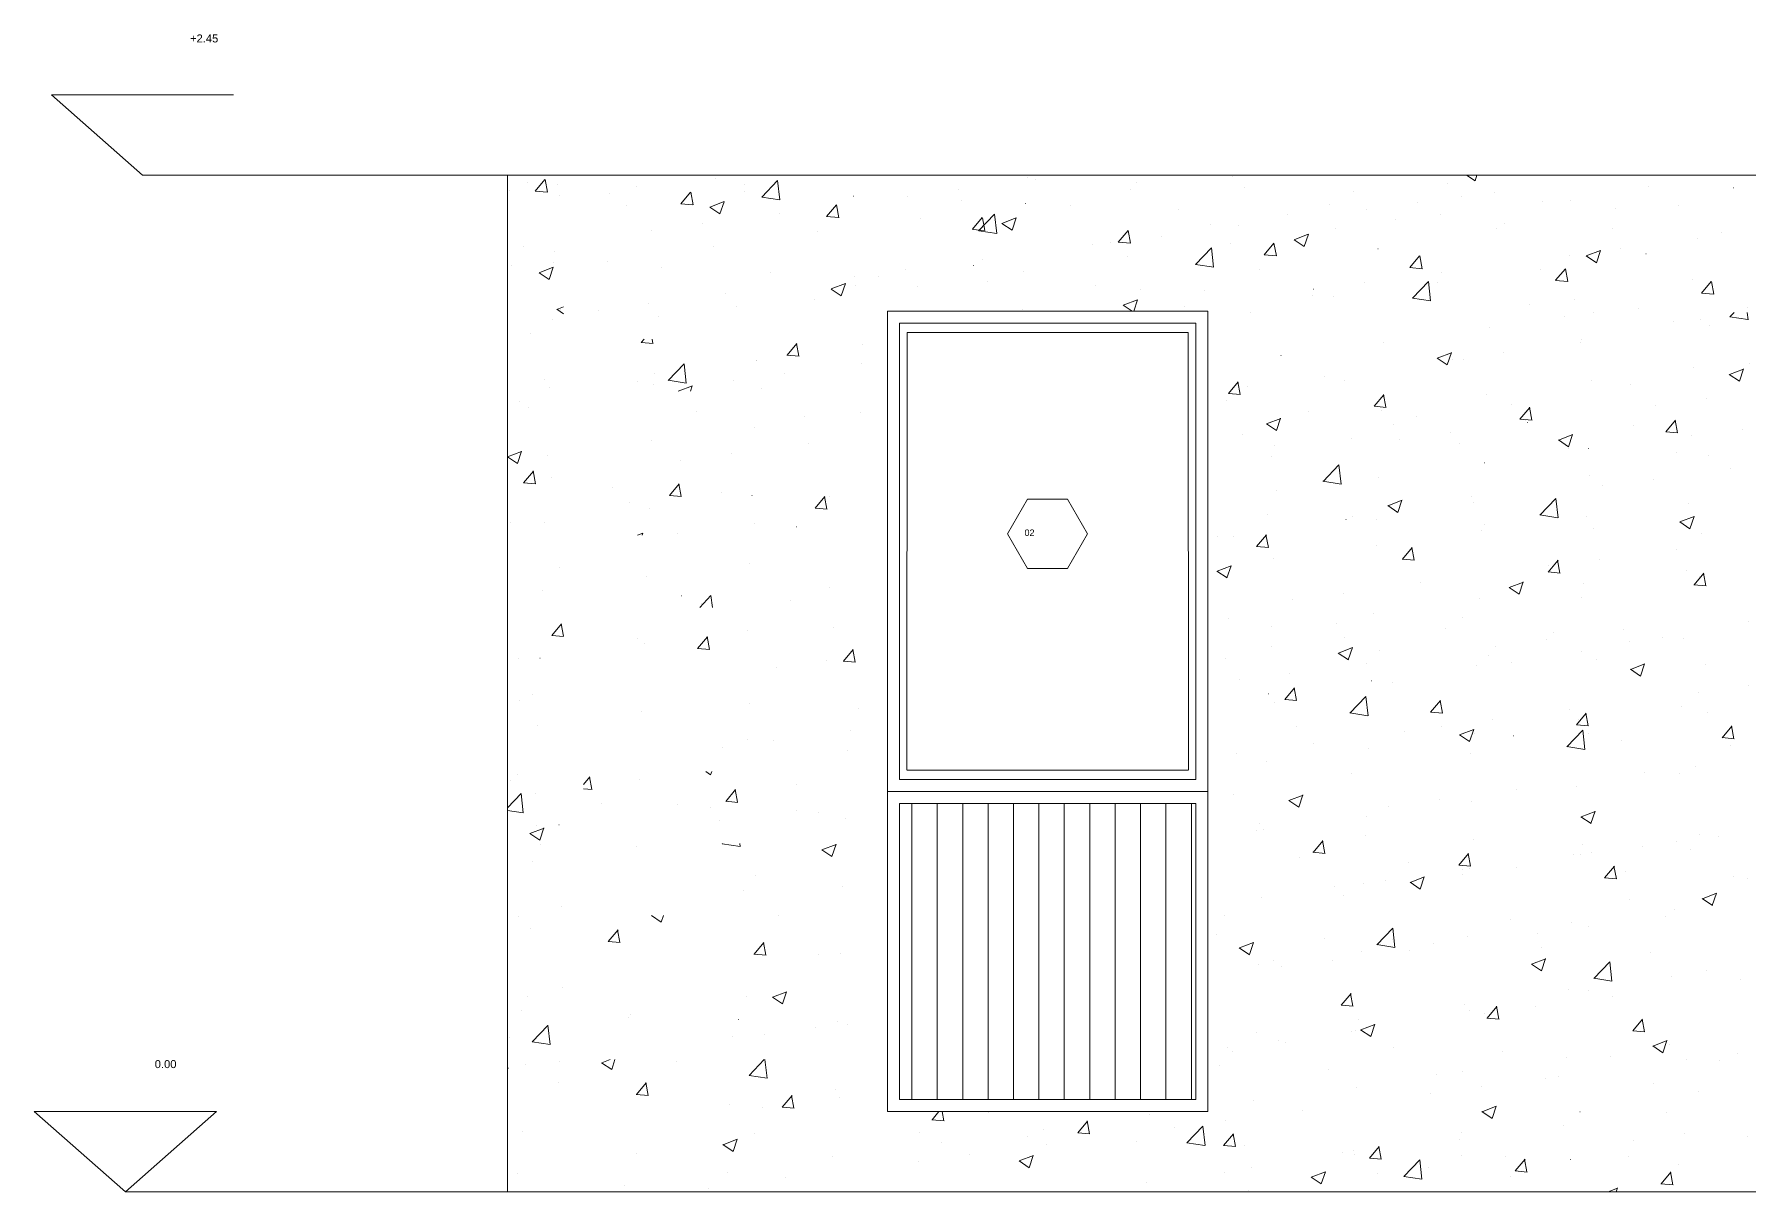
# Model space of a CAD drawing. Header units: centimetres. Extents: x -16179 to 12840, y -10704 to 3856.
# Drawn here: x 8509.7 to 8938.4, y -4075.6 to -3786.4 of the extents above; entities that cross this region are included whole.
import ezdxf

# ---------------------------------------------------------------- set-up
doc = ezdxf.new("R2010")
doc.units = ezdxf.units.CM
doc.header["$MEASUREMENT"] = 0
for name, color, linetype, lineweight in [('A-ELEV-MBE1_Num_Penna__7_Num_Penna__7_Num_Penna__7_Num_Penna__7_Num_Penna__7_Num_Penna__7_Num_Penna__7_Num_Penna__7_Num_Penna__7_Num_Penna__7', 7, 'Continuous', 18), ('A-ELEV-PATT_Num_Penna__8_Num_Penna__8_Num_Penna__8_Num_Penna__8_Num_Penna__8_Num_Penna__8_Num_Penna__8_Num_Penna__8_Num_Penna__8_Num_Penna__8', 8, 'Continuous', 18), ('AA - linee quote_Num_Penna__3_Num_Penna__3_Num_Penna__3_Num_Penna__3_Num_Penna__3_Num_Penna__3_Num_Penna__3_Num_Penna__3_Num_Penna__3_Num_Penna__3', 3, 'Continuous', 18), ('AA - pareti sezionate_Num_Penna__7_Num_Penna__7_Num_Penna__7_Num_Penna__7_Num_Penna__7_Num_Penna__7_Num_Penna__7_Num_Penna__7_Num_Penna__7_Num_Penna__7', 7, 'Continuous', 18), ('AA - serramenti e porte_Num_Penna__4_Num_Penna__4_Num_Penna__4_Num_Penna__4_Num_Penna__4_Num_Penna__4_Num_Penna__4_Num_Penna__4_Num_Penna__4_Num_Penna__4', 4, 'Continuous', 18), ('AA pareti non sezionate_Num_Penna__2_Num_Penna__2_Num_Penna__2_Num_Penna__2_Num_Penna__2_Num_Penna__2_Num_Penna__2_Num_Penna__2_Num_Penna__2_Num_Penna__2', 2, 'Continuous', 18), ('SIMBOLI FINESTRE_Num_Penna__3_Num_Penna__3_Num_Penna__3_Num_Penna__3_Num_Penna__3_Num_Penna__3_Num_Penna__3_Num_Penna__3_Num_Penna__3_Num_Penna__3', 3, 'Continuous', 18)]:
    doc.layers.add(name, color=color, linetype=linetype, lineweight=lineweight)
doc.styles.add('GENERATED_STYLE_1', font='Arial.ttf')

msp = doc.modelspace()

# ---------------------------------------------------------------- linework, layer by layer
at = {"layer": 'A-ELEV-MBE1_Num_Penna__7_Num_Penna__7_Num_Penna__7_Num_Penna__7_Num_Penna__7_Num_Penna__7_Num_Penna__7_Num_Penna__7_Num_Penna__7_Num_Penna__7', "color": 7, "linetype": 'Continuous', "lineweight": 18}
for p, q in [((8725.97, -3978.57), (8799.97, -3978.57)), ((8725.97, -3978.57), (8725.97, -4052.57)), ((8729.03, -4052.57), (8729.03, -3978.57)), ((8735.38, -4052.57), (8735.38, -3978.57)), ((8741.73, -4052.57), (8741.73, -3978.57)), ((8748.08, -4052.57), (8748.08, -3978.57)), ((8754.43, -4052.57), (8754.43, -3978.57)), ((8760.78, -4052.57), (8760.78, -3978.57)), ((8767.13, -4052.57), (8767.13, -3978.57)), ((8773.48, -4052.57), (8773.48, -3978.57)), ((8779.83, -4052.57), (8779.83, -3978.57)), ((8786.18, -4052.57), (8786.18, -3978.57)), ((8792.53, -4052.57), (8792.53, -3978.57)), ((8798.88, -4052.57), (8798.88, -3978.57)), ((8799.97, -3978.57), (8799.97, -4052.57)), ((8725.97, -4052.57), (8799.97, -4052.57))]:
    msp.add_line(p, q, dxfattribs=at)
at = {"layer": 'A-ELEV-PATT_Num_Penna__8_Num_Penna__8_Num_Penna__8_Num_Penna__8_Num_Penna__8_Num_Penna__8_Num_Penna__8_Num_Penna__8_Num_Penna__8_Num_Penna__8', "color": 8, "linetype": 'Continuous', "lineweight": 18}
for p, q in [((8633.05, -3823.38), (8633.05, -3823.38)), ((8634.85, -3825.55), (8637.3, -3822.63)), ((8637.94, -3825.83), (8637.35, -3822.65)), ((8640.42, -3823.87), (8640.42, -3823.87)), ((8679.96, -3822.41), (8679.97, -3822.41)), ((8691.5, -3827.06), (8695.46, -3822.94)), ((8696.02, -3827.77), (8695.46, -3822.95)), ((8757.93, -3822.28), (8757.93, -3822.28)), ((8759.97, -3822.67), (8759.97, -3822.67)), ((8785.05, -3823.43), (8785.05, -3823.43)), ((8809.22, -3821.85), (8809.22, -3821.85)), ((8862.98, -3823.78), (8862.98, -3823.78)), ((8867.6, -3821.57), (8869.77, -3823.03)), ((8869.77, -3823.03), (8870.26, -3821.57)), ((8906.76, -3821.62), (8906.77, -3821.62)), ((8628.47, -3825.36), (8628.47, -3825.36)), ((8634.86, -3825.55), (8637.9, -3825.82)), ((8640.86, -3826.54), (8640.86, -3826.54)), ((8653.58, -3826.22), (8653.59, -3826.22)), ((8660.17, -3824.52), (8660.17, -3824.52)), ((8671.29, -3828.74), (8673.74, -3825.82)), ((8674.37, -3829.02), (8673.78, -3825.84)), ((8678.53, -3829.57), (8682.09, -3828.2)), ((8681.07, -3831.28), (8682.1, -3828.21)), ((8687.29, -3825.67), (8687.29, -3825.67)), ((8687.32, -3823.98), (8687.32, -3823.98)), ((8691.51, -3827.08), (8696.03, -3827.78)), ((8714.4, -3826.81), (8714.41, -3826.81)), ((8728.01, -3826.88), (8728.01, -3826.88)), ((8740.73, -3825.2), (8740.73, -3825.2)), ((8741.52, -3827.96), (8741.53, -3827.96)), ((8783.56, -3825.1), (8783.56, -3825.1)), ((8812.17, -3824.57), (8812.17, -3824.57)), ((8839.28, -3825.72), (8839.29, -3825.72)), ((8866.4, -3826.86), (8866.41, -3826.86)), ((8874.68, -3825.84), (8874.69, -3825.84)), ((8886.73, -3828.13), (8886.73, -3828.13)), ((8893.52, -3828.01), (8893.52, -3828.01)), ((8913.11, -3824.32), (8913.11, -3824.32)), ((8934.4, -3824.76), (8934.41, -3824.76)), ((8657.69, -3829.06), (8657.7, -3829.06)), ((8671.3, -3828.74), (8674.33, -3829.01)), ((8678.54, -3829.58), (8681.07, -3831.28)), ((8695.93, -3831.1), (8695.93, -3831.1)), ((8707.73, -3831.93), (8710.18, -3829.01)), ((8707.73, -3831.93), (8710.77, -3832.2)), ((8710.81, -3832.21), (8710.22, -3829.03)), ((8731.09, -3832.49), (8731.09, -3832.49)), ((8744.16, -3835.11), (8746.61, -3832.19)), ((8745.72, -3835.47), (8749.68, -3831.35)), ((8747.25, -3835.4), (8746.66, -3832.21)), ((8750.24, -3836.18), (8749.68, -3831.36)), ((8751.54, -3833.63), (8755.1, -3832.27)), ((8754.08, -3835.35), (8755.11, -3832.28)), ((8757.47, -3828.68), (8757.48, -3828.68)), ((8768.64, -3829.11), (8768.65, -3829.11)), ((8795.76, -3830.25), (8795.76, -3830.25)), ((8822.88, -3831.4), (8822.88, -3831.4)), ((8833.35, -3828.86), (8833.36, -3828.86)), ((8842.72, -3830.05), (8842.73, -3830.05)), ((8855.44, -3828.38), (8855.45, -3828.38)), ((8861.07, -3831.38), (8861.07, -3831.38)), ((8904.77, -3829.85), (8904.78, -3829.85)), ((8920.64, -3829.16), (8920.64, -3829.16)), ((8628.07, -3834.15), (8628.07, -3834.15)), ((8663.97, -3835.31), (8663.97, -3835.31)), ((8676.69, -3833.63), (8676.69, -3833.63)), ((8705.43, -3835.74), (8705.43, -3835.74)), ((8744.17, -3835.12), (8747.21, -3835.38)), ((8745.73, -3835.49), (8750.25, -3836.19)), ((8751.55, -3833.65), (8754.08, -3835.35)), ((8780.6, -3838.3), (8783.05, -3835.38)), ((8783.68, -3838.59), (8783.09, -3835.4)), ((8791.4, -3836.81), (8791.41, -3836.81)), ((8803.72, -3833.95), (8803.73, -3833.95)), ((8810.64, -3834.28), (8810.65, -3834.28)), ((8824.54, -3837.7), (8828.1, -3836.34)), ((8827.09, -3839.42), (8828.12, -3836.35)), ((8834.98, -3834.95), (8834.99, -3834.95)), ((8849.99, -3832.54), (8850, -3832.54)), ((8875.15, -3834.93), (8875.15, -3834.93)), ((8877.11, -3833.69), (8877.12, -3833.69)), ((8904.23, -3834.83), (8904.24, -3834.83)), ((8931.35, -3835.98), (8931.35, -3835.98)), ((8631.89, -3839.53), (8631.89, -3839.53)), ((8639.8, -3840.78), (8639.81, -3840.78)), ((8679.35, -3839.32), (8679.35, -3839.32)), ((8774.1, -3839.03), (8774.1, -3839.03)), ((8778.68, -3838.48), (8778.69, -3838.48)), ((8780.61, -3838.31), (8783.64, -3838.57)), ((8799.93, -3843.88), (8803.89, -3839.75)), ((8804.45, -3844.59), (8803.89, -3839.77)), ((8808.6, -3838.76), (8808.6, -3838.76)), ((8817.04, -3841.49), (8819.49, -3838.57)), ((8820.12, -3841.77), (8819.53, -3838.59)), ((8824.56, -3837.71), (8827.08, -3839.42)), ((8845.52, -3840.02), (8845.53, -3840.02)), ((8897.55, -3841.77), (8901.11, -3840.41)), ((8900.09, -3843.49), (8901.12, -3840.42)), ((8906.12, -3839.98), (8906.12, -3839.98)), ((8925.36, -3837.45), (8925.36, -3837.45)), ((8628.97, -3844.11), (8628.97, -3844.11)), ((8635.85, -3845.95), (8639.41, -3844.58)), ((8638.39, -3847.67), (8639.42, -3844.6)), ((8639.35, -3843.52), (8639.36, -3843.52)), ((8652.96, -3843.13), (8652.97, -3843.13)), ((8666.47, -3844.67), (8666.47, -3844.67)), ((8727.36, -3845.24), (8727.37, -3845.24)), ((8744.47, -3844.12), (8744.48, -3844.12)), ((8746.6, -3842.71), (8746.61, -3842.71)), ((8782.94, -3842.02), (8782.94, -3842.02)), ((8799.94, -3843.89), (8804.46, -3844.59)), ((8815.9, -3845.1), (8815.9, -3845.1)), ((8817.04, -3841.49), (8820.08, -3841.76)), ((8853.48, -3844.68), (8855.92, -3841.76)), ((8853.48, -3844.68), (8856.52, -3844.95)), ((8856.56, -3844.96), (8855.97, -3841.78)), ((8886.11, -3845.04), (8886.11, -3845.04)), ((8889.91, -3847.86), (8892.36, -3844.95)), ((8892.99, -3848.15), (8892.41, -3844.97)), ((8893.4, -3841.66), (8893.41, -3841.66)), ((8897.56, -3841.78), (8900.09, -3843.49)), ((8912.49, -3841.23), (8912.5, -3841.23)), ((8635.86, -3845.96), (8638.39, -3847.67)), ((8693.59, -3845.81), (8693.59, -3845.81)), ((8708.85, -3850.02), (8712.41, -3848.65)), ((8711.4, -3851.74), (8712.43, -3848.67)), ((8714.65, -3846.91), (8714.65, -3846.91)), ((8714.85, -3849.2), (8714.85, -3849.2)), ((8720.7, -3846.96), (8720.71, -3846.96)), ((8730.47, -3849.4), (8730.48, -3849.4)), ((8747.82, -3848.1), (8747.83, -3848.1)), ((8756.86, -3845.59), (8756.86, -3845.59)), ((8774.94, -3849.25), (8774.95, -3849.25)), ((8842.08, -3848.41), (8842.08, -3848.41)), ((8854.15, -3852.29), (8858.11, -3848.16)), ((8858.67, -3853), (8858.11, -3848.17)), ((8860.45, -3848.29), (8860.45, -3848.29)), ((8861.32, -3845.88), (8861.32, -3845.88)), ((8889.92, -3847.87), (8892.95, -3848.14)), ((8924.18, -3847.62), (8924.18, -3847.62)), ((8926.35, -3851.05), (8928.8, -3848.13)), ((8929.43, -3851.34), (8928.84, -3848.15)), ((8663.32, -3853.67), (8663.33, -3853.67)), ((8682.56, -3851.14), (8682.57, -3851.14)), ((8704.81, -3852.65), (8704.82, -3852.65)), ((8708.87, -3850.03), (8711.39, -3851.74)), ((8781.86, -3854.09), (8785.42, -3852.72)), ((8784.48, -3855.57), (8785.43, -3852.73)), ((8786.27, -3850.19), (8786.28, -3850.19)), ((8802.06, -3850.4), (8802.06, -3850.4)), ((8829.18, -3851.54), (8829.18, -3851.54)), ((8829.36, -3850.09), (8829.37, -3850.09)), ((8834.37, -3851.87), (8834.37, -3851.87)), ((8854.16, -3852.3), (8858.68, -3853)), ((8856.3, -3852.69), (8856.3, -3852.69)), ((8883.41, -3853.83), (8883.42, -3853.83)), ((8894.55, -3852.71), (8894.56, -3852.71)), ((8926.35, -3851.06), (8929.39, -3851.32)), ((8639.18, -3857.69), (8639.19, -3857.69)), ((8640.29, -3855.1), (8641.97, -3856.23)), ((8640.31, -3855.12), (8641.97, -3854.48)), ((8641.14, -3855.26), (8641.15, -3855.26)), ((8650.61, -3855.35), (8650.61, -3855.35)), ((8665.78, -3857), (8665.78, -3857)), ((8685.22, -3854.29), (8685.23, -3854.29)), ((8756.65, -3855.27), (8756.65, -3855.27)), ((8781.87, -3854.1), (8784.06, -3855.57)), ((8797.28, -3854.31), (8797.28, -3854.31)), ((8813.58, -3855.95), (8813.58, -3855.95)), ((8892.22, -3857), (8892.23, -3857)), ((8899.41, -3856.02), (8899.42, -3856.02)), ((8910.53, -3854.98), (8910.54, -3854.98)), ((8919.34, -3858.14), (8919.35, -3858.14)), ((8926.08, -3857.58), (8926.08, -3857.58)), ((8933.46, -3856.98), (8937.98, -3857.68)), ((8933.48, -3857.01), (8934.57, -3855.88)), ((8938, -3857.69), (8937.79, -3855.88)), ((8937.96, -3854.56), (8937.96, -3854.56)), ((8633.82, -3861.2), (8633.83, -3861.2)), ((8873.33, -3859.6), (8873.33, -3859.6)), ((8928.29, -3859.12), (8928.3, -3859.12)), ((8661.37, -3863.39), (8664.4, -3863.66)), ((8661.39, -3863.4), (8662.09, -3862.57)), ((8664.33, -3863.65), (8664.13, -3862.57)), ((8697.81, -3866.58), (8700.84, -3866.85)), ((8697.83, -3866.59), (8700.27, -3863.67)), ((8700.76, -3866.84), (8700.18, -3863.65)), ((8716.69, -3863.96), (8716.7, -3863.96)), ((8821.28, -3866.66), (8821.29, -3866.66)), ((8846.94, -3863.41), (8846.95, -3863.41)), ((8860.33, -3867.33), (8863.89, -3865.96)), ((8862.82, -3869), (8863.85, -3865.93)), ((8876.97, -3865.88), (8876.97, -3865.88)), ((8896.21, -3863.35), (8896.21, -3863.35)), ((8896.45, -3862.67), (8896.46, -3862.67)), ((8664.65, -3871.02), (8664.65, -3871.02)), ((8668.14, -3872.86), (8672.09, -3868.74)), ((8672.65, -3873.54), (8672.09, -3868.71)), ((8690.17, -3867.95), (8690.17, -3867.95)), ((8690.31, -3867.77), (8690.31, -3867.77)), ((8716.45, -3868.6), (8716.46, -3868.6)), ((8860.3, -3867.3), (8862.83, -3869)), ((8864.25, -3867.55), (8864.26, -3867.55)), ((8866.83, -3867.75), (8866.83, -3867.75)), ((8924.45, -3869.68), (8924.46, -3869.68)), ((8933.34, -3871.4), (8936.89, -3870.03)), ((8935.83, -3873.07), (8936.86, -3870)), ((8938.25, -3868.73), (8938.25, -3868.73)), ((8637.27, -3872.64), (8637.27, -3872.64)), ((8638.56, -3874.6), (8638.57, -3874.6)), ((8660.54, -3873.04), (8660.55, -3873.04)), ((8664.39, -3873.79), (8664.39, -3873.79)), ((8668.12, -3872.83), (8672.64, -3873.53)), ((8670.64, -3875.57), (8674.19, -3874.21)), ((8673.69, -3875.57), (8674.16, -3874.18)), ((8684.5, -3872.81), (8684.5, -3872.81)), ((8691.5, -3874.94), (8691.51, -3874.94)), ((8697.21, -3871.13), (8697.22, -3871.13)), ((8808.14, -3876.16), (8810.59, -3873.24)), ((8811.07, -3876.4), (8810.49, -3873.22)), ((8812.93, -3874.31), (8812.93, -3874.31)), ((8832.17, -3871.78), (8832.17, -3871.78)), ((8837.2, -3872.84), (8837.2, -3872.84)), ((8898.79, -3872.93), (8898.8, -3872.93)), ((8908.62, -3873.82), (8908.63, -3873.82)), ((8933.31, -3871.37), (8935.84, -3873.07)), ((8630.92, -3878.12), (8630.92, -3878.12)), ((8633.17, -3879.57), (8633.18, -3879.57)), ((8670.61, -3875.55), (8670.65, -3875.57)), ((8807.57, -3877.92), (8807.58, -3877.92)), ((8808.12, -3876.15), (8811.15, -3876.41)), ((8844.55, -3879.33), (8847.59, -3879.6)), ((8844.57, -3879.34), (8847.02, -3876.43)), ((8847.51, -3879.59), (8846.92, -3876.4)), ((8872.71, -3876.51), (8872.71, -3876.51)), ((8879, -3878.9), (8879, -3878.9)), ((8881.01, -3882.53), (8883.46, -3879.61)), ((8883.95, -3882.78), (8883.36, -3879.59)), ((8914.93, -3879.16), (8914.93, -3879.16)), ((8927.64, -3877.48), (8927.65, -3877.48)), ((8675.1, -3880.61), (8675.1, -3880.61)), ((8702.21, -3881.76), (8702.22, -3881.76)), ((8716.07, -3880.87), (8716.08, -3880.87)), ((8817.62, -3883.69), (8820.15, -3885.39)), ((8817.65, -3883.71), (8821.2, -3882.35)), ((8820.14, -3885.39), (8821.17, -3882.32)), ((8820.67, -3883.57), (8820.67, -3883.57)), ((8828.09, -3880.66), (8828.1, -3880.66)), ((8846.32, -3880.32), (8846.33, -3880.32)), ((8855.21, -3881.81), (8855.22, -3881.81)), ((8880.99, -3882.52), (8884.03, -3882.79)), ((8882.33, -3882.96), (8882.34, -3882.96)), ((8882.84, -3883.38), (8882.85, -3883.38)), ((8917.45, -3885.72), (8919.9, -3882.8)), ((8920.38, -3885.97), (8919.8, -3882.78)), ((8664.03, -3887.93), (8664.03, -3887.93)), ((8689.69, -3884.68), (8689.69, -3884.68)), ((8811.69, -3886.34), (8811.69, -3886.34)), ((8838.81, -3887.49), (8838.81, -3887.49)), ((8849.37, -3883.99), (8849.38, -3883.99)), ((8850.89, -3887.59), (8850.89, -3887.59)), ((8863.6, -3885.91), (8863.61, -3885.91)), ((8890.63, -3887.75), (8893.15, -3889.46)), ((8890.65, -3887.78), (8894.21, -3886.42)), ((8893.14, -3889.46), (8894.17, -3886.39)), ((8909.45, -3884.1), (8909.45, -3884.1)), ((8917.43, -3885.71), (8920.46, -3885.97)), ((8923.83, -3886.59), (8923.84, -3886.59)), ((8936.57, -3885.25), (8936.57, -3885.25)), ((8627.97, -3891.95), (8631.51, -3890.59)), ((8627.97, -3891.96), (8630.45, -3893.64)), ((8630.44, -3893.64), (8631.47, -3890.57)), ((8637.95, -3891.51), (8637.95, -3891.51)), ((8683.85, -3891.17), (8683.85, -3891.17)), ((8703.09, -3888.64), (8703.09, -3888.64)), ((8818.8, -3891.81), (8818.81, -3891.81)), ((8819.75, -3889.08), (8819.75, -3889.08)), ((8865.92, -3888.63), (8865.93, -3888.63)), ((8893.04, -3889.78), (8893.05, -3889.78)), ((8898.17, -3889.84), (8898.18, -3889.84)), ((8920.16, -3890.92), (8920.16, -3890.92)), ((8928.02, -3891.6), (8928.03, -3891.6)), ((8632, -3898.43), (8634.45, -3895.51)), ((8634.94, -3898.67), (8634.35, -3895.49)), ((8671.13, -3892.85), (8671.14, -3892.85)), ((8831.78, -3898.09), (8835.74, -3893.96)), ((8836.3, -3898.76), (8835.74, -3893.94)), ((8872.09, -3893.42), (8872.1, -3893.42)), ((8898.4, -3896.68), (8898.4, -3896.68)), ((8933.52, -3894.99), (8933.52, -3894.99)), ((8631.98, -3898.42), (8635.02, -3898.68)), ((8639.05, -3897.07), (8639.05, -3897.07)), ((8654.28, -3899.61), (8654.28, -3899.61)), ((8668.44, -3901.62), (8670.89, -3898.7)), ((8671.37, -3901.86), (8670.79, -3898.68)), ((8681.4, -3900.76), (8681.4, -3900.76)), ((8820.05, -3900.48), (8820.05, -3900.48)), ((8831.77, -3898.06), (8836.29, -3898.76)), ((8845.71, -3897.23), (8845.71, -3897.23)), ((8901.56, -3899.19), (8901.57, -3899.19)), ((8914.28, -3897.52), (8914.28, -3897.52)), ((8658.44, -3903.35), (8658.45, -3903.35)), ((8663.41, -3904.84), (8663.42, -3904.84)), ((8668.42, -3901.61), (8671.45, -3901.87)), ((8689.07, -3901.59), (8689.08, -3901.59)), ((8704.85, -3904.79), (8707.89, -3905.06)), ((8704.87, -3904.8), (8707.32, -3901.89)), ((8707.81, -3905.05), (8707.22, -3901.86)), ((8708.51, -3901.9), (8708.52, -3901.9)), ((8847.94, -3904.14), (8850.47, -3905.84)), ((8847.97, -3904.17), (8851.53, -3902.8)), ((8850.46, -3905.84), (8851.49, -3902.77)), ((8868.77, -3901.77), (8868.78, -3901.77)), ((8869.48, -3903.42), (8869.48, -3903.42)), ((8886, -3906.5), (8889.96, -3902.37)), ((8890.52, -3907.17), (8889.95, -3902.35)), ((8923.22, -3903.5), (8923.22, -3903.5)), ((8628.82, -3908.43), (8628.82, -3908.43)), ((8637.33, -3908.42), (8637.33, -3908.42)), ((8689.72, -3908.67), (8689.73, -3908.67)), ((8700.24, -3909.42), (8700.25, -3909.42)), ((8817.99, -3906.49), (8817.99, -3906.49)), ((8837.52, -3907.62), (8837.53, -3907.62)), ((8839.15, -3906.85), (8839.15, -3906.85)), ((8845.11, -3907.63), (8845.11, -3907.63)), ((8850.24, -3905.95), (8850.25, -3905.95)), ((8872.22, -3908.78), (8872.23, -3908.78)), ((8885.98, -3906.47), (8890.5, -3907.17)), ((8897.56, -3906.75), (8897.56, -3906.75)), ((8920.95, -3908.21), (8923.48, -3909.91)), ((8920.98, -3908.23), (8924.53, -3906.87)), ((8923.47, -3909.91), (8924.5, -3906.84)), ((8660.46, -3911.57), (8661.83, -3911.05)), ((8661.61, -3911.57), (8661.8, -3911.02)), ((8670.49, -3911.21), (8670.49, -3911.21)), ((8805.44, -3911.85), (8805.45, -3911.85)), ((8809.52, -3911.94), (8809.53, -3911.94)), ((8815.18, -3914.37), (8817.63, -3911.45)), ((8818.12, -3914.61), (8817.53, -3911.43)), ((8871.47, -3910.33), (8871.48, -3910.33)), ((8899.34, -3909.92), (8899.35, -3909.92)), ((8926.46, -3911.07), (8926.46, -3911.07)), ((8815.16, -3914.36), (8818.2, -3914.62)), ((8819.43, -3917.39), (8819.44, -3917.39)), ((8845.09, -3914.14), (8845.09, -3914.14)), ((8851.6, -3917.54), (8854.64, -3917.81)), ((8851.62, -3917.56), (8854.07, -3914.64)), ((8854.56, -3917.8), (8853.97, -3914.62)), ((8888.06, -3920.74), (8890.51, -3917.82)), ((8891, -3920.99), (8890.41, -3917.8)), ((8900.92, -3917.56), (8900.92, -3917.56)), ((8920.16, -3915.02), (8920.16, -3915.02)), ((8640.99, -3919.59), (8641, -3919.59)), ((8662.79, -3921.76), (8662.8, -3921.76)), ((8688.45, -3918.5), (8688.46, -3918.5)), ((8805.26, -3920.52), (8807.79, -3922.23)), ((8805.29, -3920.55), (8808.84, -3919.18)), ((8807.78, -3922.23), (8808.81, -3919.16)), ((8888.04, -3920.73), (8891.07, -3921)), ((8888.2, -3919.23), (8888.2, -3919.23)), ((8922.6, -3920.41), (8922.6, -3920.41)), ((8924.5, -3923.93), (8926.94, -3921.01)), ((8925.93, -3921.91), (8925.93, -3921.91)), ((8927.43, -3924.18), (8926.84, -3920.99)), ((8636.71, -3925.33), (8636.72, -3925.33)), ((8671.5, -3926.72), (8671.51, -3926.72)), ((8676.01, -3929.57), (8678.83, -3926.63)), ((8679.17, -3929.57), (8678.83, -3926.61)), ((8708.44, -3924.49), (8708.45, -3924.49)), ((8836.88, -3925.99), (8836.88, -3925.99)), ((8856.12, -3923.45), (8856.12, -3923.45)), ((8878.27, -3924.59), (8880.79, -3926.3)), ((8878.29, -3924.62), (8881.85, -3923.25)), ((8880.78, -3926.29), (8881.81, -3923.22)), ((8896.94, -3923.66), (8896.94, -3923.66)), ((8924.47, -3923.92), (8927.51, -3924.19)), ((8676.36, -3928.71), (8676.37, -3928.71)), ((8698.62, -3927.86), (8698.63, -3927.86)), ((8824.16, -3927.66), (8824.16, -3927.66)), ((8844.47, -3931.05), (8844.48, -3931.05)), ((8870.86, -3927.24), (8870.86, -3927.24)), ((8896.3, -3926.99), (8896.31, -3926.99)), ((8627.98, -3931.25), (8627.98, -3931.25)), ((8639.05, -3936.64), (8641.5, -3933.72)), ((8641.97, -3936.81), (8641.4, -3933.7)), ((8687.84, -3935.41), (8687.84, -3935.41)), ((8709.33, -3934.69), (8709.34, -3934.69)), ((8808.1, -3932.44), (8808.1, -3932.44)), ((8818.81, -3934.3), (8818.82, -3934.3)), ((8835.21, -3933.59), (8835.22, -3933.59)), ((8862.33, -3934.74), (8862.34, -3934.74)), ((8866.68, -3932.08), (8866.68, -3932.08)), ((8906.79, -3935.06), (8906.8, -3935.06)), ((8938.1, -3933.06), (8938.1, -3933.06)), ((8639.03, -3936.63), (8641.97, -3936.89)), ((8660.39, -3937.36), (8660.4, -3937.36)), ((8662.18, -3938.67), (8662.18, -3938.67)), ((8675.49, -3939.83), (8677.93, -3936.91)), ((8678.42, -3940.07), (8677.84, -3936.89)), ((8818.81, -3939.27), (8818.81, -3939.27)), ((8835.61, -3941), (8839.17, -3939.64)), ((8837.05, -3937.16), (8837.05, -3937.16)), ((8838.1, -3942.68), (8839.13, -3939.61)), ((8874.83, -3939.27), (8874.84, -3939.27)), ((8887.55, -3937.59), (8887.56, -3937.59)), ((8889.45, -3935.88), (8889.45, -3935.88)), ((8908.47, -3938.15), (8908.48, -3938.15)), ((8916.57, -3937.03), (8916.57, -3937.03)), ((8921.98, -3937.32), (8921.99, -3937.32)), ((8630.77, -3942.45), (8630.77, -3942.45)), ((8636.09, -3942.24), (8636.1, -3942.24)), ((8675.47, -3939.82), (8678.5, -3940.08)), ((8707.8, -3942.85), (8707.8, -3942.85)), ((8711.9, -3943), (8714.94, -3943.27)), ((8711.92, -3943.02), (8714.37, -3940.1)), ((8714.86, -3943.26), (8714.27, -3940.08)), ((8807.42, -3942.25), (8807.43, -3942.25)), ((8835.58, -3940.98), (8838.11, -3942.68)), ((8842.75, -3943.49), (8842.76, -3943.49)), ((8845.92, -3940.41), (8845.93, -3940.41)), ((8873.04, -3941.56), (8873.05, -3941.56)), ((8878.85, -3943.23), (8878.85, -3943.23)), ((8896.32, -3940.58), (8896.33, -3940.58)), ((8900.16, -3942.71), (8900.17, -3942.71)), ((8908.62, -3945.07), (8912.17, -3943.71)), ((8911.11, -3946.75), (8912.14, -3943.68)), ((8927.28, -3943.85), (8927.28, -3943.85)), ((8695.08, -3944.52), (8695.08, -3944.52)), ((8810.8, -3947.7), (8810.8, -3947.7)), ((8823.51, -3946.02), (8823.52, -3946.02)), ((8843.85, -3947.96), (8843.86, -3947.96)), ((8870.24, -3944.15), (8870.24, -3944.15)), ((8908.59, -3945.04), (8911.12, -3946.75)), ((8634.28, -3951.39), (8634.28, -3951.39)), ((8818.19, -3951.21), (8818.2, -3951.21)), ((8822.21, -3952.57), (8825.25, -3952.83)), ((8822.23, -3952.58), (8824.68, -3949.66)), ((8825.17, -3952.82), (8824.58, -3949.64)), ((8838.52, -3955.98), (8842.48, -3951.86)), ((8843.04, -3956.66), (8842.47, -3951.83)), ((8849.22, -3948.32), (8849.23, -3948.32)), ((8925.51, -3950.87), (8925.52, -3950.87)), ((8938.23, -3949.2), (8938.23, -3949.2)), ((8631.04, -3952.95), (8631.05, -3952.95)), ((8661.56, -3955.58), (8661.56, -3955.58)), ((8688.52, -3953.68), (8688.52, -3953.68)), ((8715.63, -3954.83), (8715.64, -3954.83)), ((8819.6, -3953.4), (8819.6, -3953.4)), ((8838.5, -3955.95), (8843.02, -3956.65)), ((8858.65, -3955.76), (8861.69, -3956.02)), ((8858.67, -3955.77), (8861.12, -3952.85)), ((8861.61, -3956.01), (8861.02, -3952.83)), ((8893.43, -3955.09), (8893.43, -3955.09)), ((8895.11, -3958.95), (8897.56, -3956.04)), ((8898.04, -3959.2), (8897.46, -3956.02)), ((8921.36, -3954.23), (8921.37, -3954.23)), ((8927.88, -3955.92), (8927.88, -3955.92)), ((8635.48, -3959.15), (8635.48, -3959.15)), ((8713.67, -3960.35), (8713.68, -3960.35)), ((8825.11, -3959.41), (8825.11, -3959.41)), ((8852.22, -3960.56), (8852.23, -3960.56)), ((8861.47, -3959.3), (8861.48, -3959.3)), ((8865.93, -3961.46), (8869.49, -3960.09)), ((8868.42, -3963.13), (8869.45, -3960.06)), ((8869.62, -3961.06), (8869.63, -3961.06)), ((8874.19, -3957.63), (8874.19, -3957.63)), ((8892.74, -3964.39), (8896.69, -3960.26)), ((8895.09, -3958.94), (8898.12, -3959.21)), ((8895.7, -3957.49), (8895.71, -3957.49)), ((8897.25, -3965.07), (8896.69, -3960.24)), ((8898.25, -3961.01), (8898.25, -3961.01)), ((8931.54, -3962.14), (8933.99, -3959.22)), ((8934.48, -3962.39), (8933.89, -3959.2)), ((8681.72, -3964.56), (8681.72, -3964.56)), ((8687.92, -3962.59), (8687.93, -3962.59)), ((8694.43, -3962.88), (8694.44, -3962.88)), ((8712.99, -3965.43), (8712.99, -3965.43)), ((8829.39, -3963.53), (8829.39, -3963.53)), ((8843.24, -3964.87), (8843.24, -3964.87)), ((8865.91, -3961.43), (8868.43, -3963.13)), ((8879.34, -3961.7), (8879.35, -3961.7)), ((8892.72, -3964.36), (8897.24, -3965.06)), ((8906.46, -3962.85), (8906.47, -3962.85)), ((8931.52, -3962.13), (8934.56, -3962.4)), ((8933.58, -3964), (8933.58, -3964)), ((8810.15, -3966.06), (8810.15, -3966.06)), ((8817.58, -3968.12), (8817.58, -3968.12)), ((8868.62, -3966.1), (8868.63, -3966.1)), ((8924.86, -3969.23), (8924.87, -3969.23)), ((8628.67, -3972.76), (8628.67, -3972.76)), ((8630.39, -3971.32), (8630.4, -3971.32)), ((8646.97, -3973.81), (8648.55, -3971.93)), ((8649.03, -3975.09), (8648.45, -3971.91)), ((8660.94, -3972.49), (8660.95, -3972.49)), ((8677.54, -3970.57), (8678.74, -3971.38)), ((8678.73, -3971.38), (8679, -3970.57)), ((8700.09, -3973.74), (8700.1, -3973.74)), ((8839, -3971.18), (8839, -3971.18)), ((8912.15, -3970.91), (8912.15, -3970.91)), ((8920.75, -3971.14), (8920.75, -3971.14)), ((8627.97, -3979.63), (8631.35, -3976.12)), ((8631.91, -3980.92), (8631.35, -3976.09)), ((8634.86, -3976.07), (8634.86, -3976.07)), ((8646.97, -3974.92), (8649.11, -3975.11)), ((8682.51, -3978.03), (8685.55, -3978.29)), ((8682.53, -3978.04), (8684.98, -3975.12)), ((8685.47, -3978.28), (8684.88, -3975.1)), ((8809.37, -3976.27), (8809.38, -3976.27)), ((8823.22, -3977.81), (8825.75, -3979.52)), ((8823.25, -3977.84), (8826.81, -3976.48)), ((8825.74, -3979.52), (8826.77, -3976.45)), ((8860.82, -3977.66), (8860.83, -3977.66)), ((8869, -3977.97), (8869.01, -3977.97)), ((8880.06, -3975.13), (8880.07, -3975.13)), ((8895.09, -3974.4), (8895.09, -3974.4)), ((8627.97, -3980.31), (8631.89, -3980.91)), ((8651.51, -3978.5), (8651.51, -3978.5)), ((8670.47, -3978.83), (8670.47, -3978.83)), ((8678.62, -3979.64), (8678.63, -3979.64)), ((8700.31, -3980.39), (8700.31, -3980.39)), ((8705.74, -3980.79), (8705.75, -3980.79)), ((8712.37, -3982.34), (8712.37, -3982.34)), ((8842.62, -3981.78), (8842.62, -3981.78)), ((8848.11, -3979.34), (8848.11, -3979.34)), ((8896.23, -3981.88), (8898.76, -3983.59)), ((8896.26, -3981.91), (8899.81, -3980.54)), ((8898.75, -3983.59), (8899.78, -3980.52)), ((8633.53, -3986.06), (8636.05, -3987.77)), ((8633.55, -3986.09), (8637.11, -3984.72)), ((8635.1, -3984.17), (8635.1, -3984.17)), ((8636.04, -3987.76), (8637.07, -3984.69)), ((8640.84, -3983.91), (8640.85, -3983.91)), ((8681.07, -3982.92), (8681.07, -3982.92)), ((8815.21, -3985.37), (8815.22, -3985.37)), ((8816.02, -3983.56), (8816.03, -3983.56)), ((8816.96, -3985.03), (8816.96, -3985.03)), ((8842.33, -3986.52), (8842.34, -3986.52)), ((8925.78, -3986.24), (8925.78, -3986.24)), ((8930.74, -3986.74), (8930.74, -3986.74)), ((8636.27, -3988.82), (8636.27, -3988.82)), ((8660.32, -3989.4), (8660.33, -3989.4)), ((8681.59, -3988.62), (8686.11, -3989.32)), ((8681.61, -3988.65), (8681.68, -3988.57)), ((8686.12, -3989.33), (8686.04, -3988.57)), ((8706.53, -3990.13), (8709.06, -3991.83)), ((8706.56, -3990.16), (8710.12, -3988.79)), ((8709.05, -3991.83), (8710.08, -3988.76)), ((8829.26, -3990.78), (8832.3, -3991.05)), ((8829.28, -3990.79), (8831.73, -3987.87)), ((8832.22, -3991.04), (8831.63, -3987.85)), ((8865.72, -3993.98), (8868.17, -3991.06)), ((8868.66, -3994.22), (8868.07, -3991.04)), ((8869.45, -3987.66), (8869.46, -3987.66)), ((8896.57, -3988.81), (8896.57, -3988.81)), ((8898.78, -3990.94), (8898.79, -3990.94)), ((8911.5, -3989.27), (8911.5, -3989.27)), ((8920.13, -3988.06), (8920.13, -3988.06)), ((8923.69, -3989.95), (8923.69, -3989.95)), ((8634.24, -3992.98), (8634.25, -3992.98)), ((8825.93, -3992.19), (8825.93, -3992.19)), ((8853.04, -3993.34), (8853.05, -3993.34)), ((8865.7, -3993.97), (8868.73, -3994.23)), ((8866.7, -3995.17), (8866.7, -3995.17)), ((8868.39, -3994.88), (8868.39, -3994.88)), ((8880.16, -3994.49), (8880.17, -3994.49)), ((8894.47, -3991.31), (8894.47, -3991.31)), ((8896.15, -3991.32), (8896.16, -3991.32)), ((8902.16, -3997.17), (8904.6, -3994.25)), ((8905.09, -3997.41), (8904.5, -3994.23)), ((8689.87, -3996.61), (8689.87, -3996.61)), ((8711.75, -3999.25), (8711.75, -3999.25)), ((8834.74, -3999.37), (8834.75, -3999.37)), ((8842, -3998.69), (8842.01, -3998.69)), ((8847.46, -3997.7), (8847.47, -3997.7)), ((8853.55, -3998.27), (8856.07, -3999.97)), ((8853.57, -3998.29), (8857.13, -3996.93)), ((8856.06, -3999.97), (8857.09, -3996.9)), ((8866.53, -3996.41), (8866.53, -3996.41)), ((8902.14, -3997.16), (8905.17, -3997.42)), ((8907.28, -3995.63), (8907.28, -3995.63)), ((8934.4, -3996.78), (8934.4, -3996.78)), ((8937.95, -3997.39), (8937.96, -3997.39)), ((8686.94, -4000.42), (8686.95, -4000.42)), ((8816.34, -4001.95), (8816.35, -4001.95)), ((8836.9, -4001.49), (8836.91, -4001.49)), ((8908.32, -4002.47), (8908.33, -4002.47)), ((8926.55, -4002.33), (8929.08, -4004.04)), ((8926.58, -4002.36), (8930.14, -4001)), ((8929.07, -4004.04), (8930.1, -4000.97)), ((8630.62, -4006.78), (8630.62, -4006.78)), ((8641.4, -4004.32), (8641.4, -4004.32)), ((8663.94, -4006.57), (8666.38, -4008.22)), ((8666.37, -4008.22), (8666.92, -4006.57)), ((8695.64, -4006.61), (8695.64, -4006.61)), ((8807.27, -4006.58), (8807.28, -4006.58)), ((8878.7, -4007.56), (8878.7, -4007.56)), ((8893.85, -4008.22), (8893.86, -4008.22)), ((8917.38, -4006.77), (8917.38, -4006.77)), ((8919.51, -4004.97), (8919.52, -4004.97)), ((8633.62, -4009.89), (8633.63, -4009.89)), ((8653.15, -4013.06), (8655.6, -4010.14)), ((8656.08, -4013.31), (8655.5, -4010.12)), ((8805.11, -4011.19), (8805.11, -4011.19)), ((8832.23, -4012.34), (8832.23, -4012.34)), ((8845.25, -4013.87), (8849.21, -4009.75)), ((8849.77, -4014.55), (8849.21, -4009.73)), ((8867.77, -4011.8), (8867.77, -4011.8)), ((8885.42, -4010.98), (8885.42, -4010.98)), ((8898.14, -4009.31), (8898.14, -4009.31)), ((8653.13, -4013.05), (8656.16, -4013.32)), ((8689.56, -4016.24), (8692.6, -4016.51)), ((8689.58, -4016.25), (8692.03, -4013.33)), ((8692.52, -4016.49), (8691.93, -4013.31)), ((8705.66, -4016.24), (8705.67, -4016.24)), ((8711.13, -4016.16), (8711.14, -4016.16)), ((8810.86, -4014.65), (8813.39, -4016.36)), ((8810.89, -4014.68), (8814.45, -4013.31)), ((8813.38, -4016.35), (8814.41, -4013.28)), ((8841.38, -4015.6), (8841.39, -4015.6)), ((8845.24, -4013.85), (8849.76, -4014.55)), ((8849.07, -4012.65), (8849.08, -4012.65)), ((8853.34, -4015.2), (8853.34, -4015.2)), ((8859.34, -4013.48), (8859.35, -4013.48)), ((8886.46, -4014.63), (8886.47, -4014.63)), ((8913.58, -4015.78), (8913.58, -4015.78)), ((8815.72, -4018.86), (8815.73, -4018.86)), ((8819.45, -4017.73), (8819.45, -4017.73)), ((8821.38, -4019.41), (8821.38, -4019.41)), ((8834.1, -4017.74), (8834.1, -4017.74)), ((8883.87, -4018.72), (8886.4, -4020.42)), ((8883.9, -4018.75), (8887.45, -4017.38)), ((8886.39, -4020.42), (8887.42, -4017.35)), ((8899.47, -4022.28), (8903.43, -4018.16)), ((8903.99, -4022.96), (8903.42, -4018.14)), ((8927.73, -4020.25), (8927.73, -4020.25)), ((8641.62, -4024.67), (8641.63, -4024.67)), ((8893.23, -4025.13), (8893.24, -4025.13)), ((8898.1, -4025.34), (8898.1, -4025.34)), ((8899.45, -4022.26), (8903.97, -4022.96)), ((8918.89, -4021.88), (8918.9, -4021.88)), ((8936.09, -4022.58), (8936.1, -4022.58)), ((8633.01, -4026.8), (8633.01, -4026.8)), ((8687.77, -4026.92), (8687.78, -4026.92)), ((8694.17, -4026.97), (8696.7, -4028.67)), ((8694.2, -4026.99), (8697.76, -4025.63)), ((8696.69, -4028.67), (8697.72, -4025.6)), ((8836.31, -4028.99), (8839.35, -4029.26)), ((8836.33, -4029), (8838.78, -4026.08)), ((8839.27, -4029.25), (8838.68, -4026.06)), ((8867.15, -4028.71), (8867.16, -4028.71)), ((8872.77, -4032.19), (8875.22, -4029.27)), ((8875.7, -4032.43), (8875.12, -4029.25)), ((8884.77, -4029.34), (8884.78, -4029.34)), ((8904.01, -4026.81), (8904.02, -4026.81)), ((8631.51, -4030.28), (8631.51, -4030.28)), ((8634.13, -4038.13), (8638.08, -4034.01)), ((8638.64, -4038.81), (8638.08, -4033.99)), ((8658.15, -4032), (8658.15, -4032)), ((8658.62, -4031.42), (8658.63, -4031.42)), ((8685.74, -4032.57), (8685.75, -4032.57)), ((8710.51, -4033.07), (8710.52, -4033.07)), ((8712.86, -4033.71), (8712.87, -4033.71)), ((8840.77, -4032.52), (8840.77, -4032.52)), ((8841.21, -4035.13), (8844.77, -4033.77)), ((8843.7, -4036.81), (8844.73, -4033.74)), ((8868.47, -4030.42), (8868.48, -4030.42)), ((8872.05, -4031.02), (8872.06, -4031.02)), ((8872.75, -4032.18), (8875.78, -4032.44)), ((8909.2, -4035.38), (8911.65, -4032.46)), ((8912.14, -4035.62), (8911.55, -4032.44)), ((8628.52, -4037.09), (8628.52, -4037.09)), ((8634.11, -4038.11), (8638.63, -4038.81)), ((8684.13, -4036.88), (8684.13, -4036.88)), ((8692.3, -4036.27), (8692.3, -4036.27)), ((8705.02, -4034.6), (8705.02, -4034.6)), ((8815.11, -4035.77), (8815.11, -4035.77)), ((8820.73, -4037.77), (8820.74, -4037.77)), ((8822.33, -4038.3), (8822.34, -4038.3)), ((8838.85, -4035.51), (8838.85, -4035.51)), ((8839.97, -4035.24), (8839.98, -4035.24)), ((8841.19, -4035.1), (8843.71, -4036.81)), ((8909.18, -4035.37), (8912.22, -4035.63)), ((8914.22, -4039.2), (8917.77, -4037.83)), ((8916.71, -4040.88), (8917.74, -4037.81)), ((8651.52, -4043.38), (8653.61, -4042.57)), ((8654.01, -4045.06), (8654.84, -4042.57)), ((8688.34, -4046.54), (8692.15, -4042.57)), ((8692.86, -4047.22), (8692.32, -4042.57)), ((8808.02, -4039.45), (8808.02, -4039.45)), ((8809.22, -4040.59), (8809.23, -4040.59)), ((8849.45, -4039.44), (8849.46, -4039.44)), ((8876.57, -4040.59), (8876.57, -4040.59)), ((8892.62, -4042.04), (8892.62, -4042.04)), ((8903.69, -4041.74), (8903.69, -4041.74)), ((8914.19, -4039.17), (8916.72, -4040.88)), ((8918.27, -4038.79), (8918.28, -4038.79)), ((8935.45, -4040.95), (8935.45, -4040.95)), ((8628.26, -4044.7), (8628.27, -4044.7)), ((8632.39, -4043.71), (8632.39, -4043.71)), ((8640.98, -4043.03), (8640.98, -4043.03)), ((8651.49, -4043.35), (8654.02, -4045.06)), ((8670.32, -4043.16), (8670.32, -4043.16)), ((8688.33, -4046.51), (8692.84, -4047.22)), ((8805.93, -4043.98), (8805.93, -4043.98)), ((8833.04, -4045.12), (8833.05, -4045.12)), ((8860.16, -4046.27), (8860.17, -4046.27)), ((8866.53, -4045.62), (8866.54, -4045.62)), ((8890.65, -4046.84), (8890.65, -4046.84)), ((8922.73, -4042.62), (8922.74, -4042.62)), ((8930.81, -4042.88), (8930.81, -4042.88)), ((8640.69, -4048.24), (8640.7, -4048.24)), ((8660.19, -4051.27), (8662.64, -4048.36)), ((8663.13, -4051.52), (8662.54, -4048.33)), ((8709.9, -4049.98), (8709.9, -4049.98)), ((8840.15, -4049.43), (8840.15, -4049.43)), ((8858.69, -4051.05), (8858.7, -4051.05)), ((8871.41, -4049.38), (8871.41, -4049.38)), ((8887.28, -4047.41), (8887.29, -4047.41)), ((8914.4, -4048.56), (8914.4, -4048.56)), ((8925.63, -4050.56), (8925.63, -4050.56)), ((8660.17, -4051.26), (8663.21, -4051.53)), ((8683.51, -4053.79), (8683.52, -4053.79)), ((8691.65, -4054.63), (8691.66, -4054.63)), ((8696.61, -4054.45), (8699.65, -4054.72)), ((8696.63, -4054.46), (8699.08, -4051.54)), ((8699.57, -4054.71), (8698.98, -4051.52)), ((8710.89, -4052.1), (8710.9, -4052.1)), ((8814.49, -4052.68), (8814.49, -4052.68)), ((8826.61, -4055.28), (8826.61, -4055.28)), ((8871.53, -4055.58), (8875.09, -4054.22)), ((8874.02, -4057.26), (8875.06, -4054.19)), ((8734.05, -4057.64), (8737.08, -4057.9)), ((8734.07, -4057.65), (8735.81, -4055.57)), ((8737, -4057.89), (8736.58, -4055.57)), ((8747.73, -4055.57), (8748.06, -4055.62)), ((8748.07, -4055.63), (8748.07, -4055.57)), ((8770.51, -4060.84), (8772.95, -4057.92)), ((8773.44, -4061.08), (8772.85, -4057.9)), ((8788.41, -4056.26), (8788.41, -4056.26)), ((8794.65, -4059.48), (8794.66, -4059.48)), ((8797.77, -4063.36), (8801.73, -4059.24)), ((8802.29, -4064.04), (8801.73, -4059.21)), ((8807.37, -4057.81), (8807.37, -4057.81)), ((8871.51, -4055.56), (8874.04, -4057.26)), ((8892, -4058.95), (8892, -4058.95)), ((8896, -4055.65), (8896.01, -4055.65)), ((8917.66, -4055.7), (8917.66, -4055.7)), ((8631.77, -4060.62), (8631.77, -4060.62)), ((8681.81, -4063.8), (8684.34, -4065.51)), ((8681.84, -4063.83), (8685.4, -4062.47)), ((8684.33, -4065.51), (8685.36, -4062.44)), ((8689.72, -4060.93), (8689.72, -4060.93)), ((8730.87, -4060.68), (8730.88, -4060.68)), ((8736.36, -4063.32), (8736.37, -4063.32)), ((8757.99, -4061.83), (8758, -4061.83)), ((8762.02, -4060.06), (8762.03, -4060.06)), ((8762.57, -4063.71), (8762.57, -4063.71)), ((8770.49, -4060.83), (8773.52, -4061.09)), ((8785.11, -4062.97), (8785.11, -4062.97)), ((8797.76, -4063.33), (8802.27, -4064.03)), ((8806.92, -4064.01), (8809.96, -4064.28)), ((8806.94, -4064.03), (8809.39, -4061.11)), ((8809.88, -4064.27), (8809.29, -4061.09)), ((8865.91, -4062.53), (8865.92, -4062.53)), ((8866.38, -4060.73), (8866.38, -4060.73)), ((8909.37, -4062.66), (8909.37, -4062.66)), ((8922.08, -4060.98), (8922.09, -4060.98)), ((8937.8, -4061.72), (8937.81, -4061.72)), ((8660.09, -4066.02), (8660.1, -4066.02)), ((8709.28, -4066.89), (8709.28, -4066.89)), ((8730.61, -4067.91), (8730.62, -4067.91)), ((8743.33, -4066.24), (8743.33, -4066.24)), ((8755.82, -4067.87), (8758.35, -4069.58)), ((8755.85, -4067.9), (8759.4, -4066.54)), ((8758.34, -4069.58), (8759.37, -4066.51)), ((8812.23, -4064.12), (8812.23, -4064.12)), ((8836.75, -4065.82), (8836.76, -4065.82)), ((8839.34, -4065.27), (8839.35, -4065.27)), ((8839.53, -4066.34), (8839.54, -4066.34)), ((8843.36, -4067.2), (8846.4, -4067.47)), ((8843.38, -4067.21), (8845.83, -4064.29)), ((8846.31, -4067.46), (8845.73, -4064.27)), ((8851.99, -4071.77), (8855.95, -4067.64)), ((8856.5, -4072.44), (8855.94, -4067.62)), ((8866.46, -4066.41), (8866.47, -4066.41)), ((8877.28, -4066.88), (8877.29, -4066.88)), ((8879.82, -4070.4), (8882.27, -4067.48)), ((8882.75, -4070.65), (8882.16, -4067.46)), ((8893.58, -4067.56), (8893.59, -4067.56)), ((8908.17, -4066.8), (8908.18, -4066.8)), ((8630.47, -4071.11), (8630.47, -4071.11)), ((8682.89, -4070.7), (8682.9, -4070.7)), ((8697.53, -4072.14), (8697.53, -4072.14)), ((8807.12, -4070.9), (8807.13, -4070.9)), ((8813.87, -4069.59), (8813.88, -4069.59)), ((8828.83, -4071.94), (8831.35, -4073.65)), ((8828.85, -4071.97), (8832.41, -4070.6)), ((8831.34, -4073.65), (8832.37, -4070.58)), ((8845.33, -4071.09), (8845.33, -4071.09)), ((8851.97, -4071.74), (8856.49, -4072.44)), ((8858.04, -4069.41), (8858.05, -4069.41)), ((8878.55, -4071.89), (8878.55, -4071.89)), ((8879.8, -4070.39), (8882.83, -4070.66)), ((8916.25, -4073.59), (8918.7, -4070.67)), ((8919.19, -4073.83), (8918.6, -4070.65)), ((8920.7, -4068.7), (8920.7, -4068.7)), ((8657.23, -4073.95), (8657.24, -4073.95)), ((8678.29, -4074.67), (8678.29, -4074.67)), ((8787.79, -4073.17), (8787.79, -4073.17)), ((8813.24, -4075.31), (8813.25, -4075.31)), ((8903.07, -4075.57), (8905.41, -4074.67)), ((8905.07, -4075.57), (8905.38, -4074.64)), ((8916.23, -4073.58), (8919.27, -4073.84)), ((8917.04, -4072.61), (8917.04, -4072.61))]:
    msp.add_line(p, q, dxfattribs=at)
at = {"layer": 'AA - linee quote_Num_Penna__3_Num_Penna__3_Num_Penna__3_Num_Penna__3_Num_Penna__3_Num_Penna__3_Num_Penna__3_Num_Penna__3_Num_Penna__3_Num_Penna__3', "color": 3, "linetype": 'Continuous', "lineweight": 18}
for p, q in [((8536.74, -3821.57), (8513.99, -3801.55)), ((8513.99, -3801.55), (8559.49, -3801.55)), ((8582.24, -3821.57), (8536.74, -3821.57)), ((8627.97, -3821.57), (8582.24, -3821.57)), ((8532.47, -4075.57), (8509.72, -4055.55)), ((8509.72, -4055.55), (8555.22, -4055.55)), ((8555.22, -4055.55), (8532.47, -4075.57)), ((8623.7, -4075.57), (8532.47, -4075.57))]:
    msp.add_line(p, q, dxfattribs=at)
at = {"layer": 'AA - pareti sezionate_Num_Penna__7_Num_Penna__7_Num_Penna__7_Num_Penna__7_Num_Penna__7_Num_Penna__7_Num_Penna__7_Num_Penna__7_Num_Penna__7_Num_Penna__7', "color": 7, "linetype": 'Continuous', "lineweight": 18}
msp.add_line((9573.26, -4075.57), (8577.97, -4075.57), dxfattribs=at)
at = {"layer": 'AA - serramenti e porte_Num_Penna__4_Num_Penna__4_Num_Penna__4_Num_Penna__4_Num_Penna__4_Num_Penna__4_Num_Penna__4_Num_Penna__4_Num_Penna__4_Num_Penna__4', "color": 4, "linetype": 'Continuous', "lineweight": 18}
for p, q in [((8722.97, -4055.57), (8722.97, -3855.57)), ((8722.97, -3855.57), (8802.97, -3855.57)), ((8802.97, -3975.57), (8802.97, -3855.57)), ((8725.97, -3858.57), (8799.97, -3858.57)), ((8725.97, -3972.57), (8725.97, -3858.57)), ((8727.8, -3970.27), (8727.89, -3860.87)), ((8727.89, -3860.87), (8798.06, -3860.87)), ((8798.14, -3970.27), (8798.06, -3860.87)), ((8799.97, -3972.57), (8799.97, -3858.57)), ((8802.97, -3955.57), (8802.97, -4055.57)), ((8799.97, -3972.57), (8725.97, -3972.57)), ((8727.89, -3970.27), (8798.06, -3970.27)), ((8722.97, -3975.57), (8802.97, -3975.57)), ((8802.97, -4055.57), (8722.97, -4055.57))]:
    msp.add_line(p, q, dxfattribs=at)
at = {"layer": 'AA pareti non sezionate_Num_Penna__2_Num_Penna__2_Num_Penna__2_Num_Penna__2_Num_Penna__2_Num_Penna__2_Num_Penna__2_Num_Penna__2_Num_Penna__2_Num_Penna__2', "color": 2, "linetype": 'Continuous', "lineweight": 18}
for p, q in [((8627.97, -3821.57), (8627.97, -4075.57)), ((8627.97, -3821.57), (9573.26, -3821.57)), ((8627.97, -4075.57), (9541.97, -4075.57))]:
    msp.add_line(p, q, dxfattribs=at)
at = {"layer": 'SIMBOLI FINESTRE_Num_Penna__3_Num_Penna__3_Num_Penna__3_Num_Penna__3_Num_Penna__3_Num_Penna__3_Num_Penna__3_Num_Penna__3_Num_Penna__3_Num_Penna__3', "color": 3, "linetype": 'Continuous', "lineweight": 18}
for p, q in [((8757.93, -3902.58), (8752.93, -3911.24)), ((8767.93, -3902.58), (8757.93, -3902.58)), ((8772.93, -3911.24), (8767.93, -3902.58)), ((8752.93, -3911.24), (8757.93, -3919.9)), ((8767.93, -3919.9), (8772.93, -3911.24)), ((8757.93, -3919.9), (8767.93, -3919.9))]:
    msp.add_line(p, q, dxfattribs=at)

# ---------------------------------------------------------------- texts
at = {"layer": 'AA - linee quote_Num_Penna__3_Num_Penna__3_Num_Penna__3_Num_Penna__3_Num_Penna__3_Num_Penna__3_Num_Penna__3_Num_Penna__3_Num_Penna__3_Num_Penna__3', "color": 3, "linetype": 'Continuous', "lineweight": 18, "char_height": 2, "attachment_point": 3, "style": 'GENERATED_STYLE_1'}
for s, insert in [('\\A1;+2.45', (8555.7, -3786.42)), ('\\A1;0.00', (8545.25, -4042.69))]:
    msp.add_mtext(s, dxfattribs=dict(at, insert=insert))
at = {"layer": 'SIMBOLI FINESTRE_Num_Penna__3_Num_Penna__3_Num_Penna__3_Num_Penna__3_Num_Penna__3_Num_Penna__3_Num_Penna__3_Num_Penna__3_Num_Penna__3_Num_Penna__3', "color": 3, "linetype": 'Continuous', "lineweight": 18, "insert": (8757.18, -3911.75), "char_height": 1.615, "attachment_point": 7, "rotation": 359.8326, "style": 'GENERATED_STYLE_1'}
msp.add_mtext('\\A1;02', dxfattribs=at)

doc.saveas('drawing.dxf')
